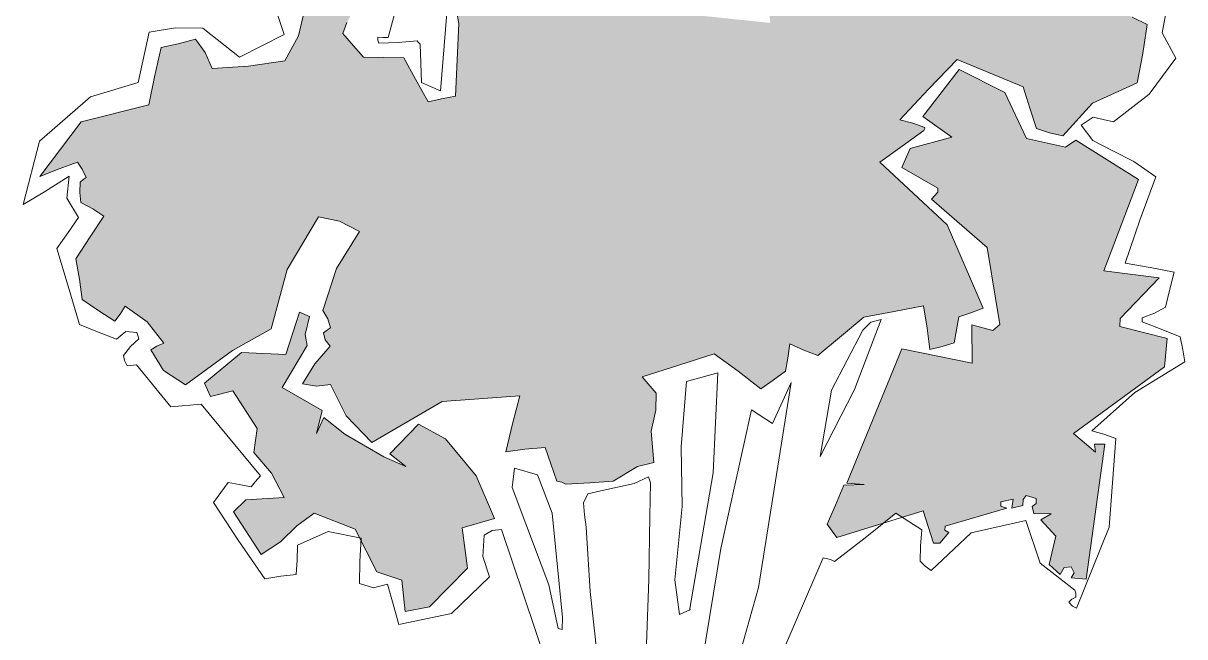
# Model space of a CAD drawing. Extents: x 9483 to 67306, y -5730 to 5191.
# Drawn here: x 26054.4 to 26410.1, y -3868.3 to -3680.5 of the extents above; entities that cross this region are included whole.
import ezdxf

# ---------------------------------------------------------------- set-up
doc = ezdxf.new("R2010")
doc.units = 0
doc.header["$MEASUREMENT"] = 0
doc.layers.get('0').update_dxf_attribs({"linetype": 'CONTINUOUS'})
doc.layers.add('duvar', color=3, linetype='CONTINUOUS')
doc.layers.add('yazı', color=6, linetype='CONTINUOUS')

msp = doc.modelspace()

# ---------------------------------------------------------------- hatches: boundary and pattern name
at = {"layer": 'yazı'}
h = msp.add_hatch(color=256, dxfattribs=at)
h.set_gradient(color1=(38, 153, 0), color2=(228, 255, 219), one_color=1, tint=0.93, name='CYLINDER')
h.paths.add_polyline_path([(26353.8585, -3593.96422), (26367.23533, -3588.02415), (26355.51297, -3569.91623), (26343.79061, -3551.8083), (26339.11338, -3554.50476), (26334.12756, -3557.19583), (26332.6008, -3556.24315), (26331.07404, -3555.29046), (26330.82471, -3551.89066), (26330.88934, -3548.18765), (26328.43145, -3547.52739), (26325.67035, -3546.55316), (26330.08209, -3541.38265), (26334.19064, -3535.89816), (26327.38946, -3518.80217), (26320.58828, -3501.70618), (26317.18847, -3501.95551), (26313.78866, -3502.20484), (26311.36308, -3499.69308), (26308.93212, -3497.48991), (26309.91712, -3494.11164), (26310.90212, -3490.73338), (26305.9971, -3488.7957), (26301.09746, -3486.54943), (26302.69963, -3483.18194), (26304.605, -3480.12842), (26307.68545, -3480.49087), (26310.77129, -3480.54473), (26312.96908, -3478.42235), (26315.47545, -3476.30535), (26298.84807, -3456.25974), (26275.89281, -3445.05533), (26269.83425, -3438.46735), (26263.78107, -3431.57078), (26261.91341, -3432.46421), (26260.35972, -3433.05444), (26255.75789, -3431.43073), (26251.15607, -3429.80702), (26253.13146, -3422.74191), (26254.79826, -3415.67141), (26248.28569, -3417.4098), (26241.77311, -3419.14819), (26240.30021, -3415.10967), (26238.82732, -3411.07115), (26231.35667, -3414.64488), (26223.88602, -3418.21862), (26224.74175, -3422.24636), (26225.29428, -3425.96014), (26225.90606, -3426.2795), (26226.52323, -3426.29027), (26227.60675, -3434.95216), (26228.69027, -3443.61405), (26226.21082, -3444.18813), (26224.03996, -3444.76759), (26220.99183, -3442.55364), (26218.24689, -3440.65366), (26215.42116, -3443.38244), (26212.28685, -3446.10583), (26200.25747, -3445.58718), (26188.2227, -3445.37711), (26191.53633, -3450.06512), (26194.53598, -3455.05632), (26192.9392, -3458.11523), (26191.34242, -3461.17413), (26194.07119, -3463.99987), (26197.10855, -3466.83098), (26192.09042, -3471.37356), (26187.37548, -3476.2301), (26181.88561, -3472.43014), (26176.69893, -3468.94415), (26167.06438, -3490.38343), (26157.12662, -3511.50873), (26157.42982, -3511.8227), (26158.0416, -3512.14206), (26163.97471, -3508.23281), (26170.21641, -3504.32895), (26171.06137, -3508.97386), (26171.90632, -3513.61878), (26179.71787, -3508.19893), (26188.36899, -3507.73258), (26189.87421, -3509.9196), (26191.688, -3512.112), (26192.41829, -3505.64252), (26189.44017, -3499.41698), (26198.97934, -3501.12687), (26208.21531, -3502.5228), (26212.25, -3518.95315), (26215.97073, -3535.68669), (26233.35376, -3530.12524), (26250.4713, -3522.08973), (26252.62062, -3522.7446), (26254.46135, -3523.39408), (26259.81656, -3534.90864), (26264.86319, -3546.4178), (26267.34802, -3545.53514), (26269.25887, -3544.7554), (26271.57662, -3550.85648), (26271.14954, -3557.63993), (26260.86932, -3563.01669), (26257.56803, -3575.30618), (26262.1914, -3575.69556), (26267.12335, -3576.09032), (26269.22958, -3579.21387), (26271.3358, -3582.33741), (26270.05299, -3585.09312), (26268.4562, -3588.15202), (26261.06097, -3587.40558), (26253.66573, -3586.65914), (26253.93122, -3589.1332), (26253.88274, -3591.91045), (26243.1539, -3605.305), (26247.50256, -3621.43216), (26234.68904, -3630.46883), (26220.96592, -3638.56359), (26220.94437, -3639.79793), (26220.61424, -3641.02688), (26219.36914, -3641.6225), (26217.81545, -3642.21273), (26214.19323, -3637.51934), (26208.97963, -3635.57627), (26208.84497, -3643.29086), (26209.02428, -3650.70226), (26199.13344, -3651.45565), (26188.93402, -3652.20365), (26186.4061, -3655.55498), (26183.87818, -3658.90631), (26187.82131, -3680.58259), (26186.81632, -3702.78985), (26182.47999, -3703.64019), (26178.45224, -3704.49592), (26174.55915, -3697.63705), (26170.96926, -3691.09216), (26164.79758, -3690.98443), (26158.62591, -3690.8767), (26155.59932, -3687.42842), (26152.26954, -3683.66616), (26153.56312, -3680.29329), (26155.1599, -3677.23438), (26148.11634, -3674.02466), (26140.67262, -3676.05547), (26138.67569, -3684.35491), (26134.52944, -3691.99949), (26123.38811, -3693.65708), (26112.26293, -3694.38892), (26110.18903, -3689.41388), (26107.17321, -3685.34842), (26101.90036, -3686.79978), (26096.63289, -3687.94254), (26094.62518, -3696.85915), (26092.93144, -3705.47257), (26072.15938, -3710.66619), (26059.51978, -3727.42284), (26065.42596, -3725.05651), (26071.01817, -3722.99338), (26072.52339, -3725.1804), (26073.71463, -3727.67062), (26072.77811, -3728.27162), (26071.8362, -3729.18122), (26071.78233, -3732.26706), (26072.03705, -3735.35828), (26075.70774, -3737.27442), (26079.06446, -3739.49375), (26074.93975, -3745.90399), (26070.50108, -3752.61743), (26071.62769, -3758.81065), (26072.44571, -3764.99848), (26077.63239, -3768.48447), (26082.51587, -3771.65649), (26084.09649, -3769.52334), (26085.6825, -3767.0816), (26092.39055, -3771.82885), (26097.52336, -3778.40068), (26095.34711, -3779.28873), (26093.47406, -3780.49074), (26097.37793, -3786.73244), (26104.09136, -3791.17111), (26118.47474, -3780.61845), (26130.31942, -3774.03429), (26135.26597, -3755.90865), (26144.80896, -3739.7153), (26151.26767, -3741.06274), (26157.38549, -3744.25631), (26150.39735, -3755.55541), (26146.15953, -3768.4459), (26147.65936, -3770.94151), (26148.53663, -3773.73492), (26147.60011, -3774.33593), (26146.34962, -3775.24013), (26146.92908, -3777.41099), (26148.43968, -3779.28943), (26143.71397, -3784.76314), (26139.90324, -3790.87018), (26144.21264, -3791.56276), (26148.54358, -3791.021), (26153.31395, -3800.67328), (26161.19708, -3808.8365), (26182.71559, -3796.24764), (26206.51424, -3794.5023), (26204.20334, -3803.10494), (26202.20102, -3811.71297), (26208.08027, -3810.88956), (26214.26272, -3810.38012), (26216.02804, -3815.34978), (26217.78797, -3820.62802), (26219.32551, -3820.96354), (26220.54907, -3821.60225), (26227.96585, -3821.11435), (26235.07405, -3820.62107), (26242.56086, -3816.12159), (26247.51974, -3814.97343), (26246.76097, -3805.39118), (26248.10842, -3798.93246), (26248.19998, -3793.68654), (26243.96599, -3788.67379), (26255.13965, -3785.16469), (26266.00471, -3781.65021), (26273.31916, -3787.02541), (26280.32502, -3792.39522), (26284.0765, -3789.6826), (26287.82798, -3786.96998), (26288.51517, -3782.96917), (26289.20775, -3778.65977), (26293.4956, -3780.58668), (26297.78884, -3782.20501), (26304.994, -3776.15722), (26311.88518, -3770.41262), (26321.17501, -3768.72271), (26330.15626, -3767.02741), (26331.27209, -3773.8378), (26332.08473, -3780.33422), (26335.8039, -3779.4731), (26339.52845, -3778.30341), (26340.21564, -3774.30259), (26340.90283, -3770.30177), (26344.62738, -3769.13207), (26348.35732, -3767.65379), (26337.3814, -3742.15063), (26316.72627, -3722.96074), (26323.60129, -3718.1419), (26330.16773, -3713.31768), (26330.48709, -3712.7059), (26330.49248, -3712.39731), (26326.81102, -3711.09834), (26322.81559, -3710.10257), (26331.62291, -3700.68729), (26340.42484, -3691.58059), (26350.53809, -3695.76993), (26360.65133, -3699.95927), (26362.6983, -3706.47723), (26364.75066, -3712.68661), (26368.74071, -3713.99097), (26372.73614, -3714.98674), (26381.86281, -3704.95968), (26395.55361, -3698.71642), (26397.25274, -3689.79443), (26398.64328, -3680.86704), (26394.05222, -3678.62616), (26389.46117, -3676.38528), (26391.43117, -3669.62875), (26393.40118, -3662.87223), (26390.93789, -3662.52055), (26388.17141, -3661.85491), (26393.64356, -3648.98596), (26399.4243, -3636.12239), (26377.73413, -3605.49337), (26367.83251, -3606.86392)])
h.paths.add_polyline_path([(26280.73578, -3662.75771), (26282.12249, -3671.73357), (26283.20601, -3680.39547), (26269.0327, -3678.91336), (26254.85939, -3677.43125), (26262.48086, -3665.21717), (26249.01629, -3658.49991), (26265.4197, -3656.00814)], flags=16)
h = msp.add_hatch(color=256, dxfattribs=at)
h.set_gradient(color1=(38, 153, 0), color2=(228, 255, 219), one_color=1, tint=0.93, name='CYLINDER')
h.paths.add_polyline_path([(26403.91473, -3785.60083), (26404.68272, -3776.97126), (26390.23853, -3773.32368), (26390.28162, -3770.85501), (26402.22864, -3758.40775), (26385.28885, -3756.26), (26395.96228, -3728.35663), (26376.72618, -3716.2911), (26373.60264, -3718.39732), (26361.61096, -3715.71859), (26355.0645, -3701.71382), (26340.98815, -3694.6772), (26329.93456, -3708.99212), (26338.77576, -3715.32), (26326.05919, -3718.80216), (26323.48818, -3724.62216), (26334.48947, -3730.98775), (26334.46792, -3732.22208), (26332.57872, -3734.34985), (26349.60625, -3749.15492), (26353.51706, -3772.6827), (26351.32465, -3774.4965), (26344.87133, -3772.84047), (26344.97523, -3784.57204), (26323.44439, -3780.1834), (26306.67626, -3821.25354), (26311.9168, -3821.65369), (26305.73974, -3821.85455), (26303.16334, -3827.98313), (26300.59233, -3833.80313), (26302.09754, -3835.99015), (26303.60814, -3837.86858), (26317.97881, -3833.41119), (26321.64066, -3830.4664), (26323.54508, -3831.68468), (26329.98858, -3829.68608), (26333.21064, -3839.62001), (26335.06214, -3839.65233), (26337.89865, -3836.30638), (26336.67508, -3835.66767), (26336.69663, -3834.43334), (26355.62258, -3828.89881), (26353.78185, -3828.24933), (26353.8034, -3827.01499), (26357.52256, -3826.15387), (26357.1655, -3828.92574), (26360.57608, -3828.05924), (26360.6084, -3826.20774), (26361.55569, -3824.98956), (26364.62537, -3825.96918), (26364.59844, -3827.5121), (26363.34795, -3828.4163), (26363.92741, -3830.58716), (26369.17334, -3830.67873), (26366.05518, -3832.47637), (26370.59775, -3837.4945), (26368.59543, -3846.10253), (26371.93599, -3849.24762), (26373.20803, -3847.10908), (26375.3735, -3846.8382), (26376.26694, -3848.70586), (26375.31425, -3850.23262), (26379.93762, -3850.622), (26385.59674, -3809.35795), (26382.5109, -3809.30409), (26382.77639, -3811.77815), (26376.0845, -3806.10514)])
h = msp.add_hatch(color=256, dxfattribs=at)
h.set_gradient(color1=(38, 153, 0), color2=(228, 255, 219), one_color=1, tint=0.93, name='CYLINDER')
h.paths.add_polyline_path([(26193.12282, -3818.96278), (26183.75063, -3807.68678), (26175.49427, -3803.22118), (26166.69234, -3812.32788), (26171.56504, -3816.11706), (26164.82468, -3813.22131), (26152.90841, -3806.2224), (26146.51433, -3801.17194), (26144.26806, -3806.07158), (26145.93487, -3799.00109), (26133.71002, -3791.99679), (26141.34225, -3779.16554), (26140.78434, -3775.76035), (26142.11563, -3770.22739), (26139.05133, -3768.93919), (26134.81352, -3781.82968), (26121.24122, -3781.2841), (26109.96522, -3790.65629), (26111.7467, -3794.7002), (26118.56787, -3792.96719), (26126.08317, -3804.51945), (26125.02814, -3811.9093), (26130.47492, -3818.17793), (26134.35724, -3825.65397), (26122.6149, -3826.37504), (26118.84726, -3830.0134), (26127.26137, -3843.12474), (26133.19449, -3839.21549), (26138.21801, -3834.36433), (26143.53396, -3830.44431), (26156.1051, -3835.29391), (26157.471, -3838.0161), (26157.90812, -3838.10348), (26157.86551, -3838.80233), (26162.66771, -3848.37293), (26170.33922, -3850.97626), (26171.40658, -3860.5639), (26178.83952, -3859.15025), (26190.46719, -3847.31478), (26188.83114, -3834.93911), (26198.75968, -3832.02564)])

# ---------------------------------------------------------------- linework, layer by layer
at = {"color": 27, "lineweight": 0}
for p, q in [((26187.82131, -3680.58259), (26183.87818, -3658.90631)), ((26138.67569, -3684.35491), (26140.67262, -3676.05547)), ((26153.56312, -3680.29329), (26152.26954, -3683.66616)), ((26186.81632, -3702.78985), (26187.82131, -3680.58259)), ((26134.52944, -3691.99949), (26138.67569, -3684.35491)), ((26152.26954, -3683.66616), (26155.59932, -3687.42842)), ((26094.62518, -3696.85915), (26096.63289, -3687.94254)), ((26096.63289, -3687.94254), (26101.90036, -3686.79978)), ((26101.90036, -3686.79978), (26107.17321, -3685.34842)), ((26107.17321, -3685.34842), (26110.18903, -3689.41388)), ((26155.59932, -3687.42842), (26158.62591, -3690.8767)), ((26110.18903, -3689.41388), (26112.26293, -3694.38892)), ((26158.62591, -3690.8767), (26164.79758, -3690.98443)), ((26164.79758, -3690.98443), (26170.96926, -3691.09216)), ((26170.96926, -3691.09216), (26174.55915, -3697.63705)), ((26112.26293, -3694.38892), (26123.38811, -3693.65708)), ((26123.38811, -3693.65708), (26134.52944, -3691.99949)), ((26092.93144, -3705.47257), (26094.62518, -3696.85915)), ((26174.55915, -3697.63705), (26178.45224, -3704.49592)), ((26072.15938, -3710.66619), (26092.93144, -3705.47257)), ((26178.45224, -3704.49592), (26182.47999, -3703.64019)), ((26182.47999, -3703.64019), (26186.81632, -3702.78985)), ((26059.51978, -3727.42284), (26072.15938, -3710.66619)), ((26071.01817, -3722.99338), (26065.42596, -3725.05651)), ((26072.52339, -3725.1804), (26071.01817, -3722.99338)), ((26065.42596, -3725.05651), (26059.51978, -3727.42284)), ((26073.71463, -3727.67062), (26072.52339, -3725.1804)), ((26071.78233, -3732.26706), (26071.8362, -3729.18122)), ((26071.8362, -3729.18122), (26072.77811, -3728.27162)), ((26072.77811, -3728.27162), (26073.71463, -3727.67062)), ((26072.03705, -3735.35828), (26071.78233, -3732.26706)), ((26075.70774, -3737.27442), (26072.03705, -3735.35828)), ((26079.06446, -3739.49375), (26075.70774, -3737.27442)), ((26074.93975, -3745.90399), (26079.06446, -3739.49375)), ((26144.80896, -3739.7153), (26135.26597, -3755.90865)), ((26151.26767, -3741.06274), (26144.80896, -3739.7153)), ((26157.38549, -3744.25631), (26151.26767, -3741.06274)), ((26150.39735, -3755.55541), (26157.38549, -3744.25631)), ((26070.50108, -3752.61743), (26074.93975, -3745.90399)), ((26071.62769, -3758.81065), (26070.50108, -3752.61743)), ((26135.26597, -3755.90865), (26130.31942, -3774.03429)), ((26146.15953, -3768.4459), (26150.39735, -3755.55541)), ((26072.44571, -3764.99848), (26071.62769, -3758.81065)), ((26077.63239, -3768.48447), (26072.44571, -3764.99848)), ((26082.51587, -3771.65649), (26077.63239, -3768.48447)), ((26084.09649, -3769.52334), (26082.51587, -3771.65649)), ((26085.6825, -3767.0816), (26084.09649, -3769.52334)), ((26092.39055, -3771.82885), (26085.6825, -3767.0816)), ((26134.81352, -3781.82968), (26139.05133, -3768.93919)), ((26139.05133, -3768.93919), (26142.11563, -3770.22739)), ((26147.65936, -3770.94151), (26146.15953, -3768.4459)), ((26097.52336, -3778.40068), (26092.39055, -3771.82885)), ((26142.11563, -3770.22739), (26140.78434, -3775.76035)), ((26147.60011, -3774.33593), (26148.53663, -3773.73492)), ((26148.53663, -3773.73492), (26147.65936, -3770.94151)), ((26317.12033, -3771.12136), (26309.02869, -3792.58756)), ((26311.50657, -3774.41883), (26314.01833, -3771.99325)), ((26314.01833, -3771.99325), (26317.12033, -3771.12136)), ((26130.31942, -3774.03429), (26118.47474, -3780.61845)), ((26140.78434, -3775.76035), (26141.34225, -3779.16554)), ((26146.34962, -3775.24013), (26147.60011, -3774.33593)), ((26146.92908, -3777.41099), (26146.34962, -3775.24013)), ((26301.92588, -3792.77226), (26311.50657, -3774.41883)), ((26093.47406, -3780.49074), (26095.34711, -3779.28873)), ((26097.37793, -3786.73244), (26093.47406, -3780.49074)), ((26095.34711, -3779.28873), (26097.52336, -3778.40068)), ((26118.47474, -3780.61845), (26104.09136, -3791.17111)), ((26141.34225, -3779.16554), (26133.71002, -3791.99679)), ((26143.71397, -3784.76314), (26148.43968, -3779.28943)), ((26148.43968, -3779.28943), (26146.92908, -3777.41099)), ((26109.96522, -3790.65629), (26121.24122, -3781.2841)), ((26121.24122, -3781.2841), (26134.81352, -3781.82968)), ((26104.09136, -3791.17111), (26097.37793, -3786.73244)), ((26139.90324, -3790.87018), (26143.71397, -3784.76314)), ((26257.52213, -3790.14513), (26267.13671, -3787.53485)), ((26267.13671, -3787.53485), (26265.67771, -3818.06848)), ((26111.7467, -3794.7002), (26109.96522, -3790.65629)), ((26144.21264, -3791.56276), (26139.90324, -3790.87018)), ((26148.54358, -3791.021), (26144.21264, -3791.56276)), ((26153.31395, -3800.67328), (26148.54358, -3791.021)), ((26255.93769, -3810.18153), (26257.52213, -3790.14513)), ((26289.62023, -3790.39672), (26279.57249, -3853.19161)), ((26283.84488, -3802.9517), (26289.62023, -3790.39672)), ((26118.56787, -3792.96719), (26111.7467, -3794.7002)), ((26126.08317, -3804.51945), (26118.56787, -3792.96719)), ((26133.71002, -3791.99679), (26145.93487, -3799.00109)), ((26206.51424, -3794.5023), (26182.71559, -3796.24764)), ((26204.20334, -3803.10494), (26206.51424, -3794.5023)), ((26309.02869, -3792.58756), (26298.48454, -3813.08493)), ((26298.48454, -3813.08493), (26301.92588, -3792.77226)), ((26182.71559, -3796.24764), (26161.19708, -3808.8365)), ((26145.93487, -3799.00109), (26144.26806, -3806.07158)), ((26144.26806, -3806.07158), (26146.51433, -3801.17194)), ((26146.51433, -3801.17194), (26152.90841, -3806.2224)), ((26161.19708, -3808.8365), (26153.31395, -3800.67328)), ((26268.05099, -3841.26074), (26277.43465, -3798.827)), ((26277.43465, -3798.827), (26283.84488, -3802.9517)), ((26125.02814, -3811.9093), (26126.08317, -3804.51945)), ((26166.69234, -3812.32788), (26175.49427, -3803.22118)), ((26175.49427, -3803.22118), (26183.75063, -3807.68678)), ((26202.20102, -3811.71297), (26204.20334, -3803.10494)), ((26152.90841, -3806.2224), (26164.82468, -3813.22131)), ((26183.75063, -3807.68678), (26193.12282, -3818.96278)), ((26130.47492, -3818.17793), (26125.02814, -3811.9093)), ((26171.56504, -3816.11706), (26166.69234, -3812.32788)), ((26208.08027, -3810.88956), (26202.20102, -3811.71297)), ((26214.26272, -3810.38012), (26208.08027, -3810.88956)), ((26216.02804, -3815.34978), (26214.26272, -3810.38012)), ((26256.23706, -3828.39874), (26255.93769, -3810.18153)), ((26164.82468, -3813.22131), (26171.56504, -3816.11706)), ((26217.78797, -3820.62802), (26216.02804, -3815.34978)), ((26134.35724, -3825.65397), (26130.47492, -3818.17793)), ((26193.12282, -3818.96278), (26198.75968, -3832.02564)), ((26204.17258, -3822.55111), (26204.89209, -3816.69879)), ((26204.89209, -3816.69879), (26211.9572, -3818.67418)), ((26211.9572, -3818.67418), (26216.38127, -3830.48116)), ((26241.54354, -3821.35135), (26245.90141, -3819.26668)), ((26245.90141, -3819.26668), (26246.48626, -3821.12895)), ((26265.67771, -3818.06848), (26258.45952, -3860.23135)), ((26208.29885, -3833.73553), (26204.17258, -3822.55111)), ((26219.32551, -3820.96354), (26217.78797, -3820.62802)), ((26220.54907, -3821.60225), (26219.32551, -3820.96354)), ((26231.31718, -3823.64227), (26241.54354, -3821.35135)), ((26246.48626, -3821.12895), (26246.30851, -3831.31222)), ((26118.84726, -3830.0134), (26122.6149, -3826.37504)), ((26122.6149, -3826.37504), (26134.35724, -3825.65397)), ((26226.00662, -3827.25371), (26227.28943, -3824.498)), ((26227.28943, -3824.498), (26231.31718, -3823.64227)), ((26127.26137, -3843.12474), (26118.84726, -3830.0134)), ((26143.53396, -3830.44431), (26138.21801, -3834.36433)), ((26156.1051, -3835.29391), (26143.53396, -3830.44431)), ((26216.38127, -3830.48116), (26219.52949, -3862.32992)), ((26226.25057, -3830.9621), (26226.00662, -3827.25371)), ((26253.99235, -3850.89304), (26256.23706, -3828.39874)), ((26198.75968, -3832.02564), (26188.83114, -3834.93911)), ((26215.38168, -3852.37983), (26208.29885, -3833.73553)), ((26226.8031, -3834.67588), (26226.25057, -3830.9621)), ((26246.30851, -3831.31222), (26245.96917, -3850.75299)), ((26138.21801, -3834.36433), (26133.19449, -3839.21549)), ((26162.66771, -3848.37293), (26156.1051, -3835.29391)), ((26188.83114, -3834.93911), (26190.46719, -3847.31478)), ((26228.00129, -3854.45217), (26226.8031, -3834.67588)), ((26133.19449, -3839.21549), (26127.26137, -3843.12474)), ((26259.42071, -3893.58533), (26268.05099, -3841.26074)), ((26170.33922, -3850.97626), (26162.66771, -3848.37293)), ((26190.46719, -3847.31478), (26178.83952, -3859.15025)), ((26171.40658, -3860.5639), (26170.33922, -3850.97626)), ((26245.96917, -3850.75299), (26245.31586, -3870.49697)), ((26255.35214, -3861.41182), (26253.99235, -3850.89304)), ((26218.2359, -3865.7028), (26215.38168, -3852.37983)), ((26230.13062, -3873.93604), (26228.00129, -3854.45217)), ((26279.57249, -3853.19161), (26262.14028, -3914.62289)), ((26178.83952, -3859.15025), (26171.40658, -3860.5639)), ((26219.52949, -3862.32992), (26219.46485, -3866.03293)), ((26258.77349, -3859.92815), (26255.35214, -3861.41182)), ((26219.46485, -3866.03293), (26218.2359, -3865.7028))]:
    msp.add_line(p, q, dxfattribs=at)
at = {"layer": 'duvar', "color": 27, "lineweight": 0}
for p, q in [((26182.96546, -3622.77508), (26166.13965, -3684.8343)), ((26134.3609, -3683.97092), (26128.78867, -3667.20506)), ((26182.2145, -3701.16613), (26184.17216, -3677.43211)), ((26404.59794, -3675.72346), (26403.22894, -3683.41651)), ((26394.05222, -3678.62616), (26398.64328, -3680.86704)), ((26398.64328, -3680.86704), (26397.25274, -3689.79443)), ((26089.65552, -3698.62448), (26093.01068, -3683.24915)), ((26093.01068, -3683.24915), (26101.06079, -3681.84628)), ((26101.06079, -3681.84628), (26109.39255, -3681.99171)), ((26109.39255, -3681.99171), (26120.65933, -3690.83135)), ((26120.65933, -3690.83135), (26134.3609, -3683.97092)), ((26163.05381, -3684.78043), (26163.03765, -3685.70619)), ((26164.59673, -3684.80737), (26163.05381, -3684.78043)), ((26166.13965, -3684.8343), (26164.59673, -3684.80737)), ((26403.22894, -3683.41651), (26407.41446, -3691.20651)), ((26163.03765, -3685.70619), (26163.33007, -3686.63732)), ((26163.33007, -3686.63732), (26169.19855, -3686.43108)), ((26169.19855, -3686.43108), (26175.07242, -3685.91625)), ((26175.07242, -3685.91625), (26175.37561, -3686.23022)), ((26175.37561, -3686.23022), (26175.98201, -3686.85816)), ((26175.98201, -3686.85816), (26176.18825, -3692.72664)), ((26340.42484, -3691.58059), (26331.62291, -3700.68729)), ((26350.53809, -3695.76993), (26340.42484, -3691.58059)), ((26397.25274, -3689.79443), (26395.55361, -3698.71642)), ((26407.41446, -3691.20651), (26399.19737, -3702.17548)), ((26176.18825, -3692.72664), (26176.3945, -3698.59512)), ((26340.98815, -3694.6772), (26329.93456, -3708.99212)), ((26355.0645, -3701.71382), (26340.98815, -3694.6772)), ((26075.07129, -3703.00007), (26089.65552, -3698.62448)), ((26176.3945, -3698.59512), (26179.1502, -3699.87793)), ((26360.65133, -3699.95927), (26350.53809, -3695.76993)), ((26395.55361, -3698.71642), (26381.86281, -3704.95968)), ((26179.1502, -3699.87793), (26182.2145, -3701.16613)), ((26331.62291, -3700.68729), (26322.81559, -3710.10257)), ((26361.61096, -3715.71859), (26355.0645, -3701.71382)), ((26362.6983, -3706.47723), (26360.65133, -3699.95927)), ((26399.19737, -3702.17548), (26388.24612, -3710.6273)), ((26059.39971, -3716.61703), (26075.07129, -3703.00007)), ((26381.86281, -3704.95968), (26372.73614, -3714.98674)), ((26329.93456, -3708.99212), (26338.77576, -3715.32)), ((26364.75066, -3712.68661), (26362.6983, -3706.47723)), ((26382.09599, -3709.28524), (26380.22294, -3710.48726)), ((26385.17105, -3709.95627), (26382.09599, -3709.28524)), ((26322.81559, -3710.10257), (26326.81102, -3711.09834)), ((26326.81102, -3711.09834), (26330.49248, -3712.39731)), ((26330.48709, -3712.7059), (26330.16773, -3713.31768)), ((26330.49248, -3712.39731), (26330.48709, -3712.7059)), ((26368.74071, -3713.99097), (26364.75066, -3712.68661)), ((26380.22294, -3710.48726), (26378.34989, -3711.68928)), ((26378.34989, -3711.68928), (26381.9721, -3716.38267)), ((26388.24612, -3710.6273), (26385.17105, -3709.95627)), ((26054.43162, -3735.97701), (26059.39971, -3716.61703)), ((26330.16773, -3713.31768), (26323.60129, -3718.1419)), ((26338.77576, -3715.32), (26326.05919, -3718.80216)), ((26373.60264, -3718.39732), (26361.61096, -3715.71859)), ((26372.73614, -3714.98674), (26368.74071, -3713.99097)), ((26376.72618, -3716.2911), (26373.60264, -3718.39732)), ((26395.96228, -3728.35663), (26376.72618, -3716.2911)), ((26381.9721, -3716.38267), (26388.08992, -3719.57623)), ((26323.60129, -3718.1419), (26316.72627, -3722.96074)), ((26326.05919, -3718.80216), (26323.48818, -3724.62216)), ((26388.08992, -3719.57623), (26394.51631, -3722.77519)), ((26316.72627, -3722.96074), (26337.3814, -3742.15063)), ((26394.51631, -3722.77519), (26401.22436, -3727.52244)), ((26068.47409, -3727.27046), (26060.9819, -3732.07853)), ((26067.73842, -3734.04854), (26068.47409, -3727.27046)), ((26323.48818, -3724.62216), (26334.48947, -3730.98775)), ((26401.22436, -3727.52244), (26396.36399, -3740.71075)), ((26334.48947, -3730.98775), (26334.46792, -3732.22208)), ((26385.28885, -3756.26), (26395.96228, -3728.35663)), ((26060.9819, -3732.07853), (26054.43162, -3735.97701)), ((26071.33909, -3739.97626), (26067.73842, -3734.04854)), ((26334.46792, -3732.22208), (26332.57872, -3734.34985)), ((26332.57872, -3734.34985), (26349.60625, -3749.15492)), ((26068.17246, -3744.55116), (26071.33909, -3739.97626)), ((26396.36399, -3740.71075), (26391.8122, -3753.90444)), ((26064.69185, -3749.42925), (26068.17246, -3744.55116)), ((26337.3814, -3742.15063), (26348.35732, -3767.65379)), ((26068.19556, -3760.91148), (26064.69185, -3749.42925)), ((26349.60625, -3749.15492), (26353.51706, -3772.6827)), ((26391.8122, -3753.90444), (26399.50525, -3755.27344)), ((26399.50525, -3755.27344), (26406.88972, -3756.63704)), ((26402.22864, -3758.40775), (26385.28885, -3756.26)), ((26390.28162, -3770.85501), (26402.22864, -3758.40775)), ((26406.88972, -3756.63704), (26405.56381, -3761.86142)), ((26071.69389, -3772.7023), (26068.19556, -3760.91148)), ((26405.56381, -3761.86142), (26404.23252, -3767.39439)), ((26321.17501, -3768.72271), (26311.88518, -3770.41262)), ((26330.15626, -3767.02741), (26321.17501, -3768.72271)), ((26331.27209, -3773.8378), (26330.15626, -3767.02741)), ((26344.62738, -3769.13207), (26340.90283, -3770.30177)), ((26348.35732, -3767.65379), (26344.62738, -3769.13207)), ((26400.80579, -3769.18664), (26397.07585, -3770.66492)), ((26404.23252, -3767.39439), (26400.80579, -3769.18664)), ((26077.21069, -3774.95934), (26071.69389, -3772.7023)), ((26311.88518, -3770.41262), (26304.994, -3776.15722)), ((26340.90283, -3770.30177), (26340.21564, -3774.30259)), ((26351.32465, -3774.4965), (26344.87133, -3772.84047)), ((26344.87133, -3772.84047), (26344.97523, -3784.57204)), ((26353.51706, -3772.6827), (26351.32465, -3774.4965)), ((26390.23853, -3773.32368), (26390.28162, -3770.85501)), ((26404.68272, -3776.97126), (26390.23853, -3773.32368)), ((26397.06508, -3771.28209), (26397.0543, -3771.89926)), ((26397.0543, -3771.89926), (26402.87969, -3774.16168)), ((26397.07585, -3770.66492), (26397.06508, -3771.28209)), ((26083.03608, -3777.22177), (26077.21069, -3774.95934)), ((26085.85642, -3774.80158), (26083.03608, -3777.22177)), ((26089.24546, -3775.16941), (26085.85642, -3774.80158)), ((26087.31855, -3779.45727), (26089.83031, -3777.03169)), ((26089.53788, -3776.10055), (26089.24546, -3775.16941)), ((26089.83031, -3777.03169), (26089.53788, -3776.10055)), ((26304.994, -3776.15722), (26297.78884, -3782.20501)), ((26332.08473, -3780.33422), (26331.27209, -3773.8378)), ((26340.21564, -3774.30259), (26339.52845, -3778.30341)), ((26402.87969, -3774.16168), (26408.70508, -3776.42411)), ((26403.91473, -3785.60083), (26404.68272, -3776.97126)), ((26408.70508, -3776.42411), (26409.56081, -3780.45186)), ((26085.10998, -3782.19682), (26087.31855, -3779.45727)), ((26289.20775, -3778.65977), (26288.51517, -3782.96917)), ((26293.4956, -3780.58668), (26289.20775, -3778.65977)), ((26297.78884, -3782.20501), (26293.4956, -3780.58668)), ((26323.44439, -3780.1834), (26306.67626, -3821.25354)), ((26344.97523, -3784.57204), (26323.44439, -3780.1834)), ((26335.8039, -3779.4731), (26332.08473, -3780.33422)), ((26339.52845, -3778.30341), (26335.8039, -3779.4731)), ((26409.56081, -3780.45186), (26410.11334, -3784.16564)), ((26085.39164, -3783.74512), (26085.10998, -3782.19682)), ((26086.29046, -3785.3042), (26085.39164, -3783.74512)), ((26266.00471, -3781.65021), (26255.13965, -3785.16469)), ((26273.31916, -3787.02541), (26266.00471, -3781.65021)), ((26288.51517, -3782.96917), (26287.82798, -3786.96998)), ((26410.11334, -3784.16564), (26394.82576, -3793.4678)), ((26089.0731, -3785.04409), (26086.29046, -3785.3042)), ((26099.65269, -3797.88455), (26089.0731, -3785.04409)), ((26255.13965, -3785.16469), (26243.96599, -3788.67379)), ((26280.32502, -3792.39522), (26273.31916, -3787.02541)), ((26287.82798, -3786.96998), (26284.0765, -3789.6826)), ((26376.0845, -3806.10514), (26403.91473, -3785.60083)), ((26243.96599, -3788.67379), (26248.19998, -3793.68654)), ((26284.0765, -3789.6826), (26280.32502, -3792.39522)), ((26248.19998, -3793.68654), (26248.10842, -3798.93246)), ((26394.82576, -3793.4678), (26381.65517, -3805.27634)), ((26108.92636, -3797.12039), (26099.65269, -3797.88455)), ((26127.06434, -3819.04443), (26108.92636, -3797.12039)), ((26248.10842, -3798.93246), (26246.76097, -3805.39118)), ((26246.76097, -3805.39118), (26247.51974, -3814.97343)), ((26381.65517, -3805.27634), (26385.34202, -3806.26673)), ((26382.77639, -3811.77815), (26376.0845, -3806.10514)), ((26385.59674, -3809.35795), (26382.5109, -3809.30409)), ((26382.5109, -3809.30409), (26382.77639, -3811.77815)), ((26385.34202, -3806.26673), (26389.02348, -3807.5657)), ((26389.02348, -3807.5657), (26387.00656, -3834.69414)), ((26379.93762, -3850.622), (26385.59674, -3809.35795)), ((26242.56086, -3816.12159), (26235.07405, -3820.62107)), ((26247.51974, -3814.97343), (26242.56086, -3816.12159)), ((26125.4891, -3820.869), (26127.06434, -3819.04443)), ((26114.93801, -3824.08029), (26117.15196, -3821.03216)), ((26117.15196, -3821.03216), (26120.53561, -3821.70857)), ((26120.53561, -3821.70857), (26124.22784, -3822.39038)), ((26124.22784, -3822.39038), (26125.4891, -3820.869)), ((26227.96585, -3821.11435), (26220.54907, -3821.60225)), ((26235.07405, -3820.62107), (26227.96585, -3821.11435)), ((26305.73974, -3821.85455), (26303.16334, -3827.98313)), ((26311.9168, -3821.65369), (26305.73974, -3821.85455)), ((26306.67626, -3821.25354), (26311.9168, -3821.65369)), ((26112.72406, -3827.12842), (26114.93801, -3824.08029)), ((26120.23936, -3838.68068), (26112.72406, -3827.12842)), ((26353.78185, -3828.24933), (26353.8034, -3827.01499)), ((26353.8034, -3827.01499), (26357.52256, -3826.15387)), ((26357.52256, -3826.15387), (26357.1655, -3828.92574)), ((26360.57608, -3828.05924), (26360.6084, -3826.20774)), ((26360.6084, -3826.20774), (26361.55569, -3824.98956)), ((26361.55569, -3824.98956), (26364.62537, -3825.96918)), ((26364.62537, -3825.96918), (26364.59844, -3827.5121)), ((26303.16334, -3827.98313), (26300.59233, -3833.80313)), ((26303.60814, -3837.86858), (26329.98858, -3829.68608)), ((26321.64066, -3830.4664), (26312.24849, -3838.0194)), ((26325.60916, -3833.00509), (26321.64066, -3830.4664)), ((26329.98858, -3829.68608), (26333.21064, -3839.62001)), ((26336.69663, -3834.43334), (26355.62258, -3828.89881)), ((26355.62258, -3828.89881), (26353.78185, -3828.24933)), ((26357.1655, -3828.92574), (26360.57608, -3828.05924)), ((26364.59844, -3827.5121), (26363.34795, -3828.4163)), ((26363.34795, -3828.4163), (26363.92741, -3830.58716)), ((26363.92741, -3830.58716), (26369.17334, -3830.67873)), ((26369.17334, -3830.67873), (26366.05518, -3832.47637)), ((26300.59233, -3833.80313), (26302.09754, -3835.99015)), ((26329.57766, -3835.54378), (26325.60916, -3833.00509)), ((26361.42104, -3832.70416), (26344.68749, -3836.42488)), ((26365.82357, -3845.74547), (26361.42104, -3832.70416)), ((26366.05518, -3832.47637), (26370.59775, -3837.4945)), ((26147.75718, -3836.07423), (26138.42425, -3840.23281)), ((26157.90812, -3838.10348), (26147.75718, -3836.07423)), ((26195.58228, -3837.2177), (26195.16058, -3843.69257)), ((26198.07788, -3835.71787), (26195.58228, -3837.2177)), ((26200.86052, -3835.45776), (26198.07788, -3835.71787)), ((26216.7107, -3882.34478), (26200.86052, -3835.45776)), ((26302.09754, -3835.99015), (26303.60814, -3837.86858)), ((26329.18289, -3840.47574), (26329.57766, -3835.54378)), ((26344.68749, -3836.42488), (26332.44804, -3847.941)), ((26335.06214, -3839.65233), (26337.89865, -3836.30638)), ((26336.67508, -3835.66767), (26336.69663, -3834.43334)), ((26337.89865, -3836.30638), (26336.67508, -3835.66767)), ((26370.59775, -3837.4945), (26368.59543, -3846.10253)), ((26387.00656, -3834.69414), (26377.00417, -3859.52245)), ((26128.36644, -3850.5523), (26120.23936, -3838.68068)), ((26138.42425, -3840.23281), (26138.34346, -3844.86157)), ((26157.47565, -3845.19552), (26157.90812, -3838.10348)), ((26312.24849, -3838.0194), (26302.8617, -3845.26382)), ((26329.1021, -3845.10449), (26329.18289, -3840.47574)), ((26333.21064, -3839.62001), (26335.06214, -3839.65233)), ((26138.34346, -3844.86157), (26137.95947, -3849.17636)), ((26195.16058, -3843.69257), (26197.21294, -3849.90195)), ((26299.38043, -3844.13244), (26285.65954, -3875.83134)), ((26301.63814, -3844.62511), (26299.38043, -3844.13244)), ((26302.8617, -3845.26382), (26301.63814, -3844.62511)), ((26157.35715, -3851.98437), (26157.47565, -3845.19552)), ((26330.61808, -3846.67435), (26329.1021, -3845.10449)), ((26332.44804, -3847.941), (26330.61808, -3846.67435)), ((26376.48395, -3853.95717), (26365.82357, -3845.74547)), ((26368.59543, -3846.10253), (26371.93599, -3849.24762)), ((26371.93599, -3849.24762), (26373.20803, -3847.10908)), ((26373.20803, -3847.10908), (26375.3735, -3846.8382)), ((26375.3735, -3846.8382), (26376.26694, -3848.70586)), ((26133.31994, -3849.71273), (26128.36644, -3850.5523)), ((26137.95947, -3849.17636), (26133.31994, -3849.71273)), ((26161.65578, -3853.29411), (26157.35715, -3851.98437)), ((26197.21294, -3849.90195), (26185.59604, -3861.12026)), ((26376.26694, -3848.70586), (26375.31425, -3850.23262)), ((26375.31425, -3850.23262), (26379.93762, -3850.622)), ((26165.9975, -3852.13518), (26161.65578, -3853.29411)), ((26167.74127, -3858.33918), (26165.9975, -3852.13518)), ((26376.77638, -3854.88831), (26376.48395, -3853.95717)), ((26376.75483, -3856.12264), (26376.77638, -3854.88831)), ((26169.48505, -3864.54317), (26167.74127, -3858.33918)), ((26374.56781, -3857.62786), (26375.50972, -3856.71827)), ((26375.7806, -3858.88374), (26374.56781, -3857.62786)), ((26375.50972, -3856.71827), (26376.75483, -3856.12264)), ((26377.00417, -3859.52245), (26375.7806, -3858.88374)), ((26185.59604, -3861.12026), (26169.48505, -3864.54317))]:
    msp.add_line(p, q, dxfattribs=at)

doc.saveas('drawing.dxf')
